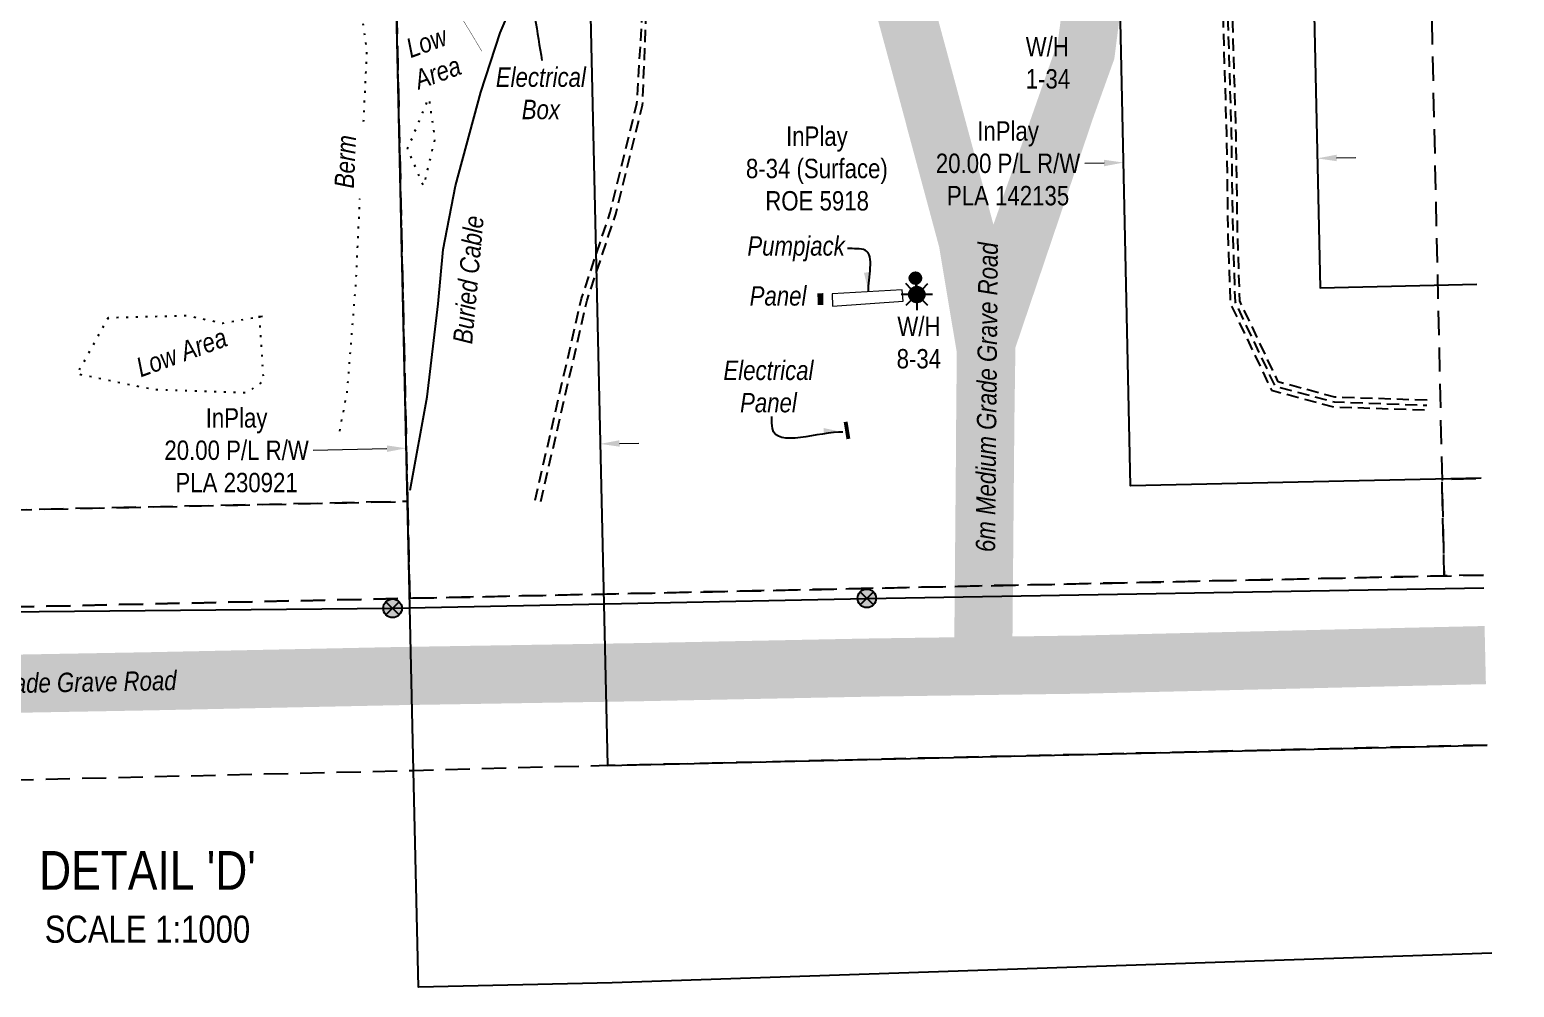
# Model space of a CAD drawing. Extents: x 605914 to 610440, y 5880595 to 5885290.
# Drawn here: x 609675 to 610440, y 5882365 to 5882858 of the extents above; entities that cross this region are included whole.
import ezdxf
from ezdxf.enums import TextEntityAlignment as Align

# ---------------------------------------------------------------- set-up
doc = ezdxf.new("R2010")
doc.units = 0
doc.header["$LTSCALE"] = 5
doc.header["$PDMODE"] = 34
doc.header["$PDSIZE"] = 0.03
for name, pattern in [('foc-ACCESSROAD', [3.75, 2.5, -1.25]), ('foc-FLOWLINE', [3.75, 2.5, -1.25]), ('foc-TOPO', [1, 0.2, -0.8]), ('POWERLINE5', [7.8, 2.4, -0.6, 0.6, -0.6, 0.6, -0.6, 2.4]), ('UG_PIPE', [1.875, 1.25, -0.625])]:
    doc.linetypes.add(name, pattern=pattern)
doc.layers.get('Defpoints').update_dxf_attribs({"color": 9})
for name, color, linetype in [('AS-CABLE', 224, 'foc-CABLE'), ('AS-PIPE-UG', 44, 'UG_PIPE'), ('AS-POWER', 104, 'foc-POWER'), ('AS-POWER-EXISTING', 72, 'POWERLINE5'), ('AS-ROADS', 254, 'Continuous'), ('AS-SYMBOL', 7, 'Continuous'), ('C-WS-S', 8, 'Continuous'), ('DETAIL-T', 7, 'Continuous'), ('F-EZE', 190, 'foc-FLOWLINE'), ('F-RW', 190, 'Continuous'), ('F-WS', 190, 'foc-ACCESSROAD'), ('T-GENERAL', 48, 'foc-TOPO'), ('T-LOW-AREA', 48, 'foc-TOPO'), ('T-SLOPE', 48, 'Continuous')]:
    doc.layers.add(name, color=color, linetype=linetype)
for name, color, linetype, lineweight in [('AS-GENERAL', 48, 'Continuous', 18), ('F-RW-T', 190, 'Continuous', 9), ('F-WS-T', 190, 'Continuous', 9), ('T-TEXT', 48, 'Continuous', 18)]:
    doc.layers.add(name, color=color, linetype=linetype, lineweight=lineweight)
doc.layers.add('AS-PIPE-AG', color=7, linetype='Continuous', true_color=0x7d00fa)
doc.styles.add('175L', font='ARIALN.TTF', dxfattribs={"height": 20})
doc.styles.add('80CG', font='ARIALN.TTF', dxfattribs={"height": 10})
doc.styles.add('80L', font='ARIALN.TTF', dxfattribs={"height": 10})
doc.styles.add('80LS', font='ARIALNI.TTF', dxfattribs={"height": 10})
doc.styles.add('foc-LtypeFont', font='ARIALN.TTF', dxfattribs={"height": 7.35})
doc.linetypes.add('foc-CABLE', pattern='A,2,-1,["C",foc-LtypeFont,S=0.2,R=0,X=-0.625,Y=-0.75],-1.24,8', length=12.24)
doc.linetypes.add('foc-POWER', pattern='A,6,-1,["P",foc-LtypeFont,S=0.2,R=0,X=-0.625,Y=-0.75],-1.24,4', length=12.24)
doc.dimstyles.new('Compass 5 000', dxfattribs={"dimscale": 5, "dimtxt": 9, "dimasz": 2, "dimexe": 0.2, "dimexo": 0.0625, "dimgap": 0.5, "dimtad": 0, "dimtih": 1, "dimtoh": 1, "dimzin": 0, "dimdsep": 46, "dimtxsty": '80CG', "dimcen": 0.1, "dimse1": 1, "dimse2": 1, "dimclrd": 256, "dimclrt": 256, "dimaunit": 1, "dimadec": 4, "dimazin": 0, "dimtfac": 0.06, "dimtofl": 0, "dimtmove": 0, "dimatfit": 1, "dimfxl": 0.2, "dimtolj": 1, "dimtzin": 0, "dimlwd": -1, "dimarcsym": 0})

# ---------------------------------------------------------------- blocks, each defined once
blk = doc.blocks.new('POWERPOLE')
h = blk.add_hatch(color=255)
edge = h.paths.add_edge_path()
edge.add_arc((0, 0), 0.96, 0, 360)
at = {"linetype": 'Continuous'}
for p, q in [((0.68, -0.68), (-0.68, 0.68)), ((-0.68, -0.68), (0.68, 0.68))]:
    blk.add_line(p, q, dxfattribs=at)
blk.add_circle((0, 0), 0.96, dxfattribs=at)
blk = doc.blocks.new('RISER')
h = blk.add_hatch(color=255)
h.dxf.hatch_style = 1
edge = h.paths.add_edge_path()
edge.add_arc((0, 0), 0.7, 0, 360)
blk.add_hatch(color=13).paths.add_polyline_path([(0.58, -0.15), (-0.58, -0.15, 0.774597)])
at = {"color": 13}
blk.add_line((-0.58, -0.15), (0.58, -0.15), dxfattribs=at)
blk.add_circle((0, 0), 0.6, dxfattribs=at)
blk = doc.blocks.new('GAS')
h = blk.add_hatch(color=255)
h.dxf.hatch_style = 1
edge = h.paths.add_edge_path()
edge.add_arc((0, 0), 0.9, 0, 360)
for p, q in [((0, 0.81), (0, 1.62)), ((-0.81, 0), (-1.62, 0)), ((-0.57, 0.57), (-1.14, 1.14)), ((0.57, 0.57), (1.14, 1.14)), ((1.62, 0), (0.81, 0)), ((-0.57, -0.57), (-1.14, -1.14)), ((0, -0.81), (0, -1.62)), ((1.14, -1.14), (0.57, -0.57))]:
    blk.add_line(p, q)
blk.add_circle((0, 0), 0.8)
blk = doc.blocks.new('*D496')
at = {"layer": 'Defpoints', "color": 0, "transparency": 16777216}
for p in [(610238.57, 5882802.49), (610338.5, 5882804.66), (610238.84, 5882789.95)]:
    blk.add_point(p, dxfattribs=at)
at = {"layer": 'F-RW-T', "transparency": 16777216}
for p, q in [((610228.84, 5882789.73), (610218.84, 5882789.51)), ((610348.77, 5882792.33), (610358.77, 5882792.55))]:
    blk.add_line(p, q, dxfattribs=at)
for points in [[(610348.74, 5882794), (610348.81, 5882790.67), (610338.78, 5882792.12)], [(610228.81, 5882791.4), (610228.88, 5882788.07), (610238.84, 5882789.95)]]:
    blk.add_solid(points, dxfattribs=at)
at = {"layer": 'F-RW-T', "transparency": 16777216, "insert": (610179.31, 5882789.51), "char_height": 10, "attachment_point": 5, "style": '80CG'}
blk.add_mtext('\\A1;InPlay\\P20.00 P/L R/W\\PPLA 142135', dxfattribs=at)
blk = doc.blocks.new('*D497')
at = {"layer": 'Defpoints', "color": 0, "transparency": 16777216}
for p in [(609868.82, 5882649.03), (609968.75, 5882651.28), (609868.96, 5882642.67)]:
    blk.add_point(p, dxfattribs=at)
at = {"layer": 'F-RW-T', "transparency": 16777216}
for p, q in [((609858.96, 5882642.44), (609820.92, 5882641.59)), ((609978.89, 5882645.14), (609988.89, 5882645.36))]:
    blk.add_line(p, q, dxfattribs=at)
for points in [[(609858.92, 5882644.11), (609859, 5882640.78), (609868.96, 5882642.67)], [(609978.85, 5882646.8), (609978.93, 5882643.47), (609968.89, 5882644.91)]]:
    blk.add_solid(points, dxfattribs=at)
at = {"layer": 'F-RW-T', "transparency": 16777216, "insert": (609781.38, 5882641.59), "char_height": 10, "attachment_point": 5, "style": '80CG'}
blk.add_mtext('\\A1;InPlay\\P20.00 P/L R/W\\PPLA 230921', dxfattribs=at)

msp = doc.modelspace()

# ---------------------------------------------------------------- hatches: boundary and pattern name
at = {"layer": 'AS-ROADS'}
h = msp.add_hatch(color=256, dxfattribs=at)
h.dxf.hatch_style = 1
h.paths.add_polyline_path([(610152.486, 5882651.07), (610182.472, 5882650.011), (610183.114, 5882694.58), (610233.645, 5882843.843), (610204.269, 5882850.182), (610185.314, 5882796.116), (610171.752, 5882757.97), (610155.248, 5882819.157), (610126.782, 5882809.453), (610143.807, 5882746.304), (610152.867, 5882692.001)])

# ---------------------------------------------------------------- linework, layer by layer
at = {"layer": 'AS-CABLE', "flags": 128}
msp.add_lwpolyline([(609870.879, 5882621.021), (609879.719, 5882669.141), (609885.384, 5882717.156), (609887.949, 5882745.171), (609894.269, 5882778.041), (609907.289, 5882826.211), (609917.304, 5882856.806), (609928.844, 5882883.841), (609930.074, 5882888.147)], dxfattribs=at)
at = {"layer": 'AS-CABLE', "const_width": 2.999, "flags": 128}
msp.add_lwpolyline([(610082.611, 5882716.502), (610082.474, 5882722.606)], dxfattribs=at)
at = {"layer": 'AS-GENERAL', "flags": 128}
msp.add_lwpolyline([(610088.544, 5882722.241), (610088.684, 5882715.996), (610125.199, 5882718.426), (610124.709, 5882724.401)], close=True, dxfattribs=at)
at = {"layer": 'AS-PIPE-AG', "flags": 128}
msp.add_lwpolyline([(610132.219, 5882722.011), (610131.659, 5882730.551)], dxfattribs=at)
at = {"layer": 'AS-PIPE-UG', "flags": 128}
for points in [[(610395.424, 5882667.381), (610347.899, 5882669.021), (610318.679, 5882676.836), (610298.854, 5882718.641), (610297.714, 5882753.151), (610296.949, 5882804.741), (610295.219, 5882861.541), (610294.294, 5882912.376), (610290.559, 5882964.021), (610287.059, 5883012.546), (610276.479, 5883038.451), (610244.294, 5883044.841), (610191.994, 5883042.451), (610143.689, 5883040.281), (610091.704, 5883037.341), (610044.504, 5883033.641), (609996.404, 5883030.286), (609968.324, 5883031.376), (609954.924, 5883026.071), (609949.074, 5882984.291)], [(609951.819, 5882984.676), (609955.844, 5883023.747), (609968.754, 5883028.858), (609996.443, 5883027.783), (610044.689, 5883031.149), (610091.872, 5883034.847), (610143.816, 5883037.785), (610192.106, 5883039.954), (610244.105, 5883042.331), (610274.674, 5883036.261), (610284.595, 5883011.969), (610288.067, 5882963.841), (610291.797, 5882912.263), (610292.721, 5882861.48), (610294.451, 5882804.684), (610295.216, 5882753.091), (610296.374, 5882718.039), (610316.916, 5882674.72), (610347.528, 5882666.533), (610395.338, 5882664.883)], [(609954.619, 5882984.936), (609956.764, 5883021.424), (609969.184, 5883026.341), (609996.481, 5883025.281), (610044.873, 5883028.656), (610092.04, 5883032.354), (610143.942, 5883035.289), (610192.218, 5883037.458), (610243.916, 5883039.82), (610272.869, 5883034.072), (610282.131, 5883011.393), (610285.574, 5882963.661), (610289.299, 5882912.15), (610290.222, 5882861.419), (610291.952, 5882804.628), (610292.717, 5882753.031), (610293.893, 5882717.438), (610315.154, 5882672.605), (610347.158, 5882664.045), (610395.252, 5882662.386)], [(609935.364, 5882615.841), (609959.309, 5882719.876), (609974.074, 5882764.171), (609987.904, 5882820.336), (609990.499, 5882863.656), (609988.269, 5882906.741), (609982.749, 5882939.066), (609976.959, 5882983.431)], [(609938.286, 5882615.168), (609962.199, 5882719.063), (609976.957, 5882763.337), (609990.816, 5882819.619), (609992.489, 5882863.261), (609993.559, 5882905.106), (609994.464, 5882927.331), (609993.039, 5882950.546)]]:
    msp.add_lwpolyline(points, dxfattribs=at)
at = {"layer": 'AS-POWER', "const_width": 1.999, "flags": 128}
msp.add_lwpolyline([(610096.954, 5882647.476), (610095.529, 5882656.276)], dxfattribs=at)
at = {"layer": 'AS-POWER', "flags": 128}
msp.add_lwpolyline([(608914.734, 5882541.584), (609104.209, 5882545.126), (609606.459, 5882557.876), (609861.834, 5882560.161), (610106.459, 5882565.286), (610424.667, 5882570.678)], dxfattribs=at)
at = {"layer": 'AS-ROADS', "const_width": 29.988, "flags": 128}
for points in [[(610166.459, 5882530.636), (610167.589, 5882657.761), (610168.064, 5882696.776), (610190.404, 5882766.106), (610219.454, 5882846.926), (610228.534, 5882918.196), (610212.239, 5882985.111), (610174.474, 5883004.766), (610133.569, 5882993.351), (610112.159, 5882949.141), (610122.629, 5882882.296), (610137.429, 5882827.771), (610158.904, 5882748.051), (610167.304, 5882697.001)], [(608915.646, 5882502.864), (609267.639, 5882510.666), (609409.499, 5882514.396), (609611.059, 5882520.251), (609735.229, 5882522.496), (609864.799, 5882525.201), (609990.214, 5882527.246), (610109.224, 5882529.621), (610217.609, 5882531.141), (610383.784, 5882535.081), (610425.445, 5882536.033)]]:
    msp.add_lwpolyline(points, dxfattribs=at)
at = {"layer": 'F-EZE', "flags": 128}
for points in [[(610424.518, 5882577.298), (610404.259, 5882576.858), (610403.141, 5882626.61), (610423.4, 5882627.055)], [(608913.488, 5882594.522), (609033.178, 5882597.117), (609869.575, 5882615.255), (609870.698, 5882565.288), (609103.386, 5882548.692), (608914.663, 5882544.596)]]:
    msp.add_lwpolyline(points, dxfattribs=at)
at = {"layer": 'F-RW'}
for points in [[(610423.395, 5882627.265), (610242.453, 5882623.341), (610234.142, 5883006.621), (609960.905, 5883000.476), (609958.657, 5883100.411), (610331.909, 5883108.805), (610340.223, 5882725.445), (610421.15, 5882727.2)], [(610428.897, 5882382.394), (609975.139, 5882367.001), (609875.204, 5882364.755), (609872.696, 5882476.391), (609858.724, 5883098.163), (609958.659, 5883100.411), (609972.621, 5882479.069), (610426.487, 5882489.652)]]:
    msp.add_lwpolyline(points, dxfattribs=at)
at = {"layer": 'F-WS', "flags": 128}
for points in [[(610171.479, 5883298.164), (610175.812, 5883105.285), (610392.277, 5883110.145), (610404.259, 5882576.858), (609870.698, 5882565.288), (609858.724, 5883098.163), (609958.674, 5883100.403), (610125.25, 5883104.157), (610121.855, 5883270.819), (610121.258, 5883297.035)], [(608914.663, 5882544.596), (609103.386, 5882548.692), (609970.635, 5882567.455), (610424.518, 5882577.298)], [(610426.487, 5882489.652), (609972.621, 5882479.069), (609872.696, 5882476.391), (608916.799, 5882453.887)]]:
    msp.add_lwpolyline(points, dxfattribs=at)
msp.add_lwpolyline([(609354.886, 5882604.094), (608995.451, 5882596.299), (608980.833, 5883245.112), (610121.855, 5883270.819), (610125.251, 5883104.15), (609858.724, 5883098.163), (609869.575, 5882615.255), (609354.886, 5882604.094)], close=True, dxfattribs=at)
at = {"layer": 'T-GENERAL', "flags": 128}
msp.add_lwpolyline([(609206.394, 5883167.116), (609313.149, 5883163.706), (609442.919, 5883165.146), (609533.929, 5883168.461), (609620.839, 5883168.806), (609696.979, 5883164.301), (609743.649, 5883146.256), (609781.779, 5883067.321), (609808.964, 5882986.661), (609831.404, 5882967.416), (609848.489, 5882847.596), (609842.779, 5882727.841), (609838.249, 5882671.526), (609833.839, 5882648.626)], dxfattribs=at)
at = {"layer": 'T-LOW-AREA', "flags": 128}
for points in [[(609880.799, 5882821.441), (609883.574, 5882802.031), (609877.789, 5882777.941), (609869.619, 5882797.046), (609880.184, 5882822.391)], [(609792.974, 5882710.871), (609795.229, 5882677.386), (609786.724, 5882671.241), (609738.904, 5882672.781), (609699.094, 5882680.921), (609715.269, 5882710.056), (609755.869, 5882711.111), (609774.264, 5882707.176), (609795.179, 5882710.801)]]:
    msp.add_lwpolyline(points, dxfattribs=at)
at = {"layer": 'T-SLOPE', "const_width": 0.2, "flags": 128}
msp.add_lwpolyline([(609907.949, 5882847.301), (609880.409, 5882892.781), (609873.134, 5882972.601), (609867.269, 5883014.431), (609856.469, 5883068.126), (609843.604, 5883090.461), (609834.229, 5883098.026), (609836.954, 5883133.326), (609822.329, 5883163.391)], dxfattribs=at)

# ---------------------------------------------------------------- block references
at = {"layer": 'AS-POWER-EXISTING', "xscale": 4.999999999999987, "yscale": 4.999999999999987, "zscale": 4.999999999999987}
for p in [(609861.834, 5882560.161), (610106.459, 5882565.286)]:
    msp.add_blockref('POWERPOLE', p, dxfattribs=at)
at = {"layer": 'AS-SYMBOL', "xscale": 4.999999999999987, "yscale": 4.999999999999987, "zscale": 4.999999999999987}
msp.add_blockref('RISER', (610131.559, 5882730.366), dxfattribs=at)
at = {"layer": 'C-WS-S', "xscale": 4.999999999999987, "yscale": 4.999999999999987, "zscale": 4.999999999999987}
msp.add_blockref('GAS', (610132.249, 5882721.911), dxfattribs=at)

# ---------------------------------------------------------------- texts
at = {"layer": 'AS-CABLE', "insert": (609892.901, 5882696.787), "char_height": 9.99601, "attachment_point": 1, "rotation": 84.768693, "style": '80L'}
msp.add_mtext_dynamic_manual_height_columns('\\pi0.29886;{\\fArial Narrow|b0|i1|c0|p34;Buried Cable}', width=66.00818, gutter_width=49.98, heights=[0], dxfattribs=at)
at = {"layer": 'AS-CABLE', "insert": (610045.7, 5882726.222), "char_height": 9.99601, "attachment_point": 1, "style": '80L'}
msp.add_mtext_dynamic_manual_height_columns('\\pi0.32613;{\\fArial Narrow|b0|i1|c0|p34;Panel}', width=29.8698, gutter_width=49.98, heights=[0], dxfattribs=at)
at = {"layer": 'AS-POWER', "char_height": 9.99597, "attachment_point": 1, "style": '80L'}
for s, width, insert in [('\\pi0.32623;{\\fArial Narrow|b0|i1|c0|p34;Electrical \\P\\pi13.687;Box}', 47.03894, (609914.782, 5882838.99)), ('\\pi0.32613;{\\fArial Narrow|b0|i1|c0|p34;Electrical \\P\\pi8.9107;Panel}', 47.03874, (610032.169, 5882687.847))]:
    msp.add_mtext_dynamic_manual_height_columns(s, width=width, gutter_width=49.98, heights=[0], dxfattribs=dict(at, insert=insert))
at = {"layer": 'DETAIL-T', "color": 3, "insert": (609735.413, 5882411.275), "char_height": 19.97827, "width": 110.84345, "attachment_point": 5, "style": '80CG', "bg_fill": 3, "box_fill_scale": 1.15, "bg_fill_color": 256, "bg_fill_true_color": 256, "bg_fill_transparency": 0}
msp.add_mtext("DETAIL 'D'\\P{\\H0.7x;SCALE 1:1000}", dxfattribs=at)
at = {"layer": 'F-WS-T', "char_height": 9.99597, "attachment_point": 1, "style": '175L'}
for s, width, insert in [('\\pi3.882;W/H\\P\\pi3.8922;1-34', 28.90826, (610184.536, 5882854.781)), ('\\pi20.98;InPlay\\P\\pi0.27855;8-34 (Surface)\\P\\pi10.261;ROE 5918', 72.59491, (610043.826, 5882808.574)), ('\\pi3.882;W/H\\P\\pi3.507;8-34', 28.90826, (610118.337, 5882710.484))]:
    msp.add_mtext_dynamic_manual_height_columns(s, width=width, gutter_width=99.96, heights=[0], dxfattribs=dict(at, insert=insert))
at = {"layer": 'T-TEXT', "style": '80LS'}
msp.add_text('Low Area', height=9.996, rotation=20, dxfattribs=at).set_placement((609752.987, 5882692.151), align=Align.MIDDLE_CENTER)
at = {"layer": 'T-TEXT', "attachment_point": 2, "style": '80LS'}
for s, insert, char_height, width, rotation in [('Low\\PArea', (609877.633, 5882856.73), 9.996, 24.0672, 20), ('6m Medium Grade Grave Road', (610163.354, 5882669.045), 9.99202, 160.44362, 89.490718), ('6m Medium Grade Grave Road', (609670.511, 5882526.555), 9.99202, 160.44362, 1.035798)]:
    msp.add_mtext(s, dxfattribs=dict(at, insert=insert, char_height=char_height, width=width, rotation=rotation))

# ---------------------------------------------------------------- dimensions: what is measured, and where the dimension line sits
at = {"layer": 'F-RW-T'}
for base, p1, p2, angle, text, picture, middle in [((610238.84, 5882789.948), (610338.505, 5882804.662), (610238.568, 5882802.495), 181.2423, 'InPlay\\P20.00 P/L R/W\\PPLA 142135', '*D496', (610179.305, 5882789.515)), ((609868.959, 5882642.668), (609968.751, 5882651.277), (609868.816, 5882649.032), 181.287241, 'InPlay\\P20.00 P/L R/W\\PPLA 230921', '*D497', (609781.38, 5882641.589))]:
    dim = msp.add_linear_dim(base=base, p1=p1, p2=p2, angle=angle, text=text, dimstyle='Compass 5 000', dxfattribs=at)
    dim.commit()
    dim.dimension.update_dxf_attribs({"geometry": picture, "text_midpoint": middle, "dimtype": 161})

# ---------------------------------------------------------------- leaders
at = {"layer": 'AS-POWER', "path_type": 1}
for points in [[(609931.688, 5882886.655), (609938.857, 5882842.529)], [(610094.17, 5882650.911), (610057.725, 5882652.843), (610057.538, 5882659.005)]]:
    msp.add_leader(points, dimstyle='Compass 5 000', override={"dimgap": 0.5, "dimtad": 0}, dxfattribs=at)

# ---------------------------------------------------------------- next in the draw order: texts
at = {"layer": 'T-TEXT', "insert": (609832.483, 5882790.674), "char_height": 9.996, "width": 27.26511, "attachment_point": 2, "rotation": 87.270166, "style": '80LS', "bg_fill": 2}
msp.add_mtext('Berm', dxfattribs=at)
at = {"layer": 'T-TEXT', "insert": (610045.871, 5882751.979), "char_height": 9.99062, "attachment_point": 1, "style": '80L', "bg_fill": 2}
msp.add_mtext_dynamic_manual_height_columns('\\pi-1.0206;{\\fArial Narrow|b0|i1|c0|p34;Pumpjack}', width=48.26631, gutter_width=49.973, heights=[0], dxfattribs=at)

# ---------------------------------------------------------------- next in the draw order: leaders
at = {"layer": 'T-TEXT', "path_type": 1}
msp.add_leader([(610107.403, 5882723.367), (610105.644, 5882744.759), (610096.441, 5882745.691)], dimstyle='Compass 5 000', override={"dimgap": 0.5, "dimtad": 0}, dxfattribs=at)

doc.saveas('drawing.dxf')
